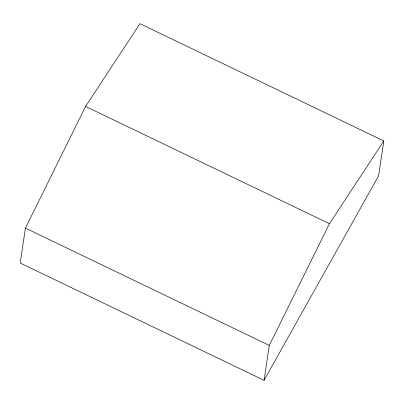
<?xml version="1.0" encoding="UTF-8"?>
<svg xmlns="http://www.w3.org/2000/svg" width="404" height="404" viewBox="0 0 404 404"><rect width="100%" height="100%" fill="white"/><g stroke="black" fill="none" stroke-linecap="round" stroke-linejoin="round"><path stroke-width="0.61" d="M25.417 228.114L20.2 263.029L264.059 380.321L378.583 175.886L383.8 140.971L139.941 23.679L85.587 106.434L25.417 228.114L269.276 345.4L264.059 380.321M269.276 345.4L329.447 223.72L383.8 140.971M85.587 106.434L329.447 223.72"/></g></svg>
